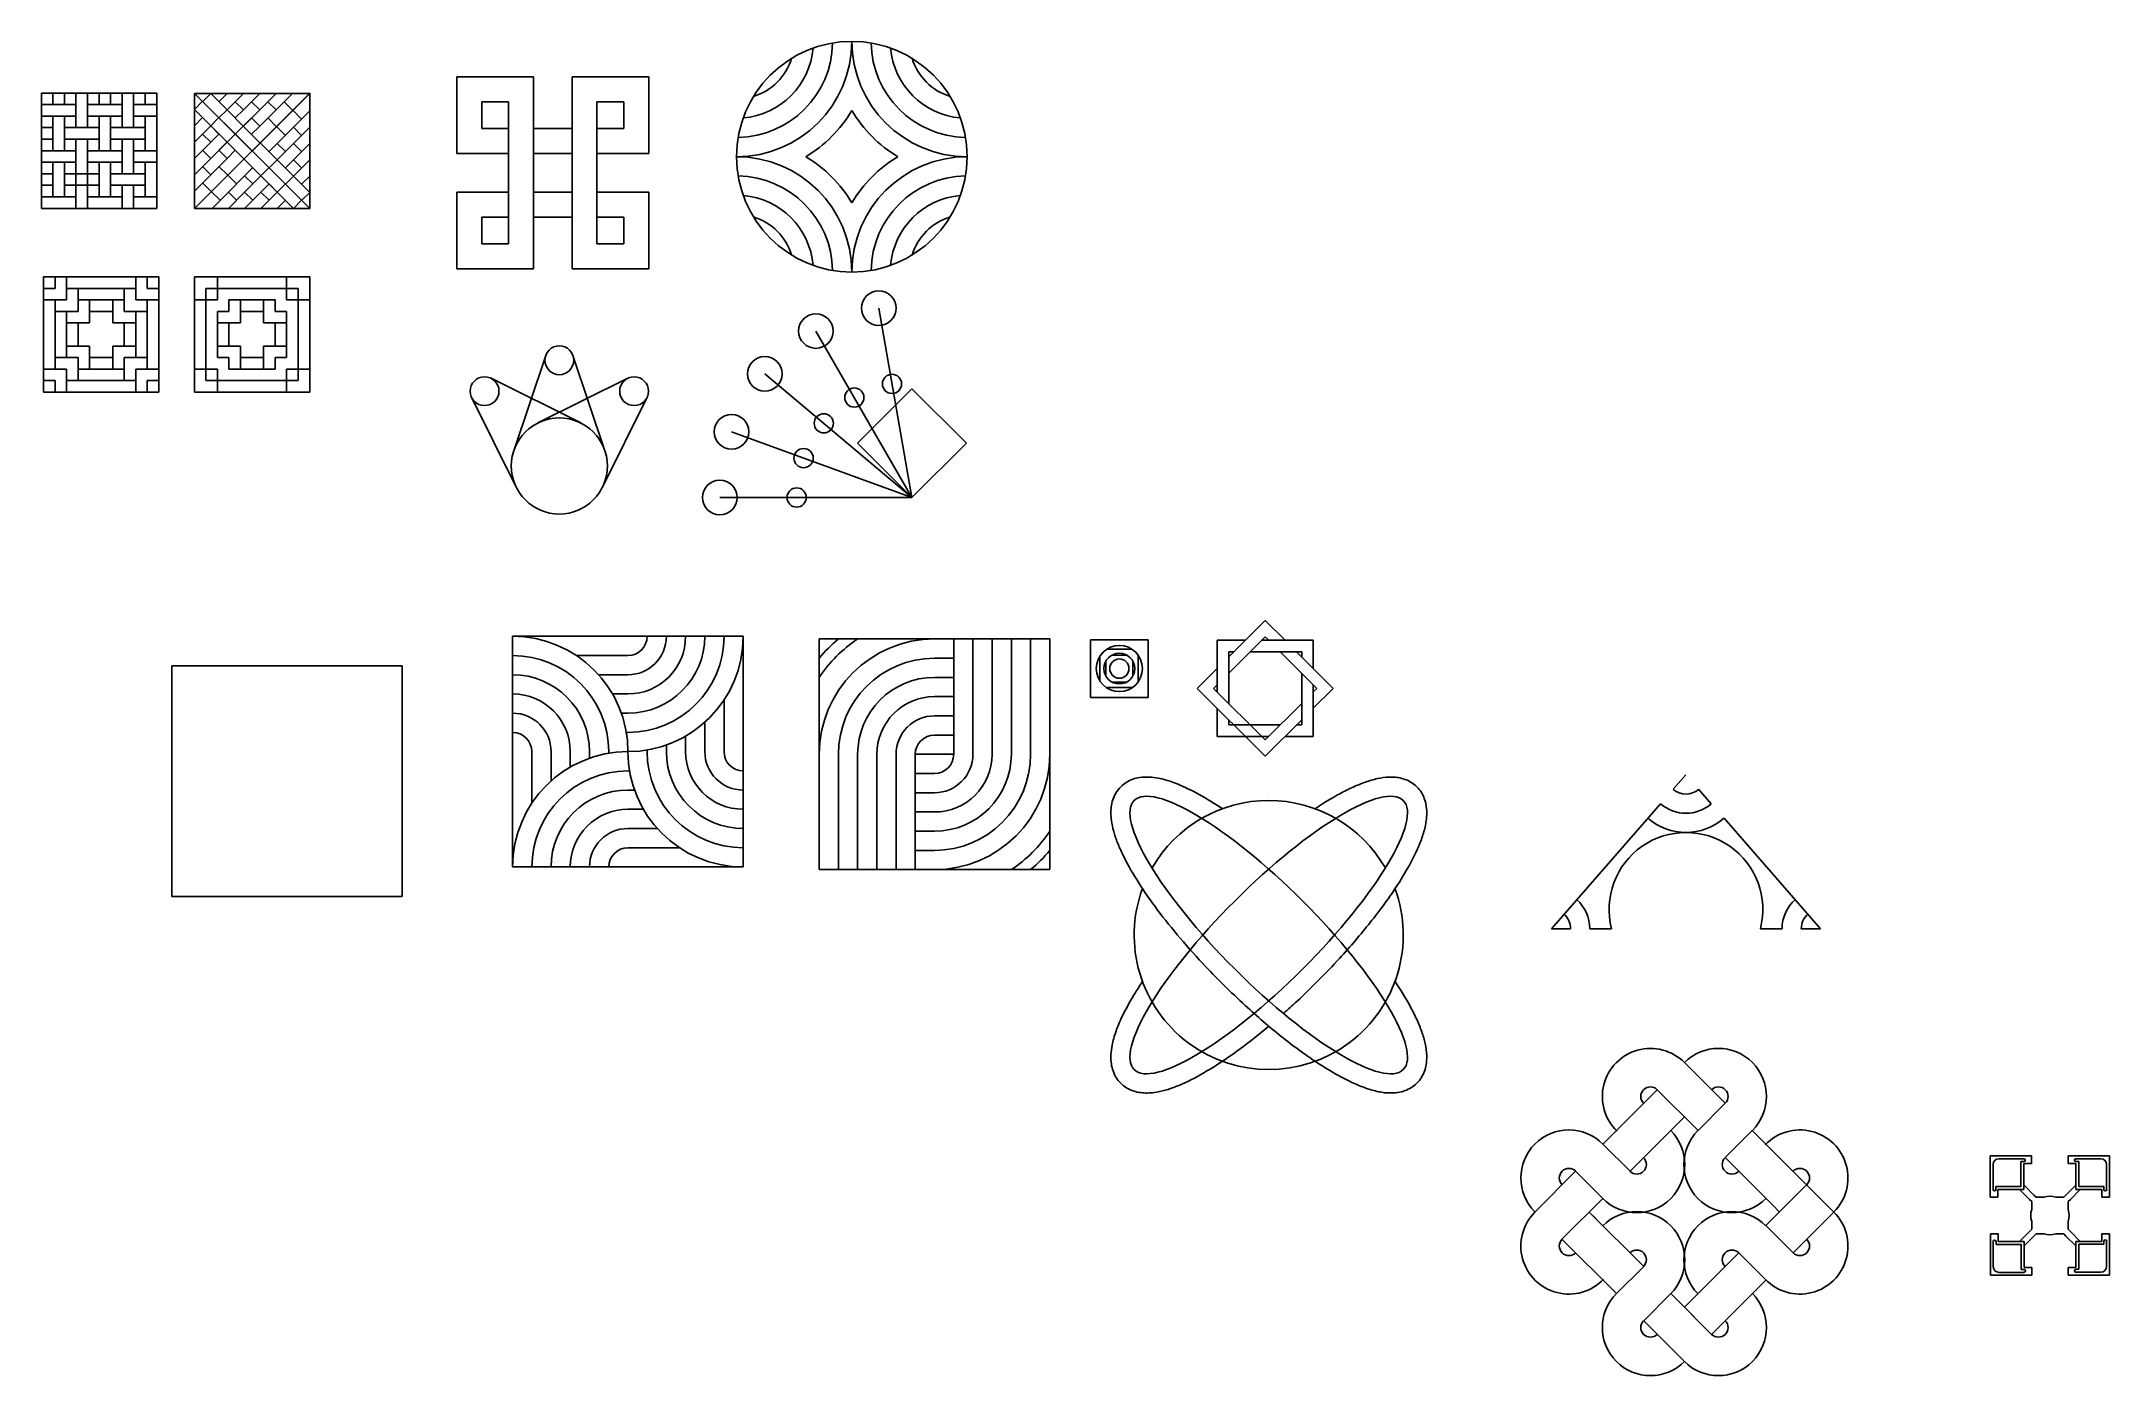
# Model space of a CAD drawing. Header units: millimetres. Extents: x 224 to 1300, y -476 to 218.
import ezdxf

# ---------------------------------------------------------------- set-up
doc = ezdxf.new("R2010")
doc.units = ezdxf.units.MM

msp = doc.modelspace()

# ---------------------------------------------------------------- linework, layer by layer
for p, q in [((440.2, 200), (480.2, 200)), ((440.2, 200), (440.2, 160)), ((480.2, 200), (480.2, 160)), ((540.2, 200), (500.2, 200)), ((500.2, 200), (500.2, 160)), ((540.2, 200), (540.2, 160)), ((224.1, 191.5), (284.1, 191.5)), ((224.1, 131.5), (224.1, 191.5)), ((224.1, 191.5), (230.1, 191.5)), ((224.1, 185.5), (224.1, 191.5)), ((224.1, 191.5), (236.1, 191.5)), ((230.1, 185.5), (224.1, 185.5)), ((224.1, 179.5), (224.1, 185.5)), ((230.1, 191.5), (230.1, 185.5)), ((236.1, 185.5), (230.1, 185.5)), ((230.1, 185.5), (242.1, 185.5)), ((236.1, 191.5), (236.1, 185.5)), ((242.1, 191.5), (236.1, 191.5)), ((242.1, 185.5), (242.1, 191.5)), ((242.1, 191.5), (248.1, 191.5)), ((242.1, 185.5), (242.1, 179.5)), ((248.1, 191.5), (248.1, 173.5)), ((248.1, 185.5), (266.1, 185.5)), ((254.1, 185.5), (254.1, 191.5)), ((260.1, 185.5), (254.1, 185.5)), ((266.1, 191.5), (260.1, 191.5)), ((260.1, 191.5), (260.1, 185.5)), ((266.1, 191.5), (266.1, 173.5)), ((266.1, 185.5), (266.1, 191.5)), ((272.1, 191.5), (272.1, 185.5)), ((272.1, 179.5), (272.1, 185.5)), ((272.1, 185.5), (284.1, 185.5)), ((278.1, 191.5), (278.1, 185.5)), ((284.1, 191.5), (284.1, 131.5)), ((284.1, 185.5), (284.1, 179.5)), ((303.8, 191.2), (363.8, 191.4)), ((303.8, 191.3), (363.8, 191.3)), ((303.8, 191.3), (333.8, 161.3)), ((303.8, 191.2), (303.8, 131.4)), ((303.8, 191.2), (333.8, 161.4)), ((303.8, 183), (308, 187.2)), ((303.8, 183), (329.5, 157.2)), ((312.3, 191.3), (308, 187)), ((312.3, 191.3), (338, 165.5)), ((320.8, 191.3), (316.5, 187)), ((329.3, 191.3), (320.8, 182.8)), ((325, 187), (329.3, 182.8)), ((337.7, 191.3), (329.3, 182.8)), ((337.7, 182.8), (333.5, 187)), ((363.8, 191.4), (333.8, 161.4)), ((363.8, 191.3), (333.8, 161.3)), ((346.2, 191.3), (337.7, 182.8)), ((342, 187), (346.2, 182.8)), ((354.7, 191.3), (346.2, 182.8)), ((350.5, 187), (355, 182.5)), ((363.8, 131.4), (363.8, 191.4)), ((363.8, 131.4), (363.8, 191.4)), ((467.2, 187), (453.2, 187)), ((453.2, 187), (453.2, 173)), ((467.2, 160), (467.2, 187)), ((513.2, 160), (513.2, 187)), ((513.2, 187), (527.2, 187)), ((527.2, 187), (527.2, 173)), ((242.1, 179.5), (224.1, 179.5)), ((224.1, 179.5), (224.1, 173.5)), ((224.1, 173.5), (230.1, 173.5)), ((224.1, 167.5), (224.1, 173.5)), ((224.1, 173.5), (224.1, 161.5)), ((230.1, 173.5), (230.1, 179.5)), ((230.1, 179.5), (230.1, 167.5)), ((236.1, 179.5), (236.1, 161.5)), ((242.1, 173.5), (236.1, 173.5)), ((236.1, 173.5), (254.1, 173.5)), ((242.1, 179.5), (242.1, 173.5)), ((248.1, 173.5), (242.1, 173.5)), ((248.1, 179.5), (266.1, 179.5)), ((254.1, 179.5), (254.1, 173.5)), ((254.1, 173.5), (254.1, 167.5)), ((260.1, 179.5), (260.1, 173.5)), ((260.1, 173.5), (266.1, 173.5)), ((260.1, 173.5), (260.1, 167.5)), ((278.1, 173.5), (260.1, 173.5)), ((266.1, 173.5), (272.1, 173.5)), ((284.1, 179.5), (272.1, 179.5)), ((272.1, 173.5), (272.1, 179.5)), ((278.1, 161.5), (278.1, 179.5)), ((278.1, 179.5), (284.1, 179.5)), ((278.1, 167.5), (278.1, 173.5)), ((303.8, 174.5), (308, 178.7)), ((303.8, 166), (312.3, 174.5)), ((312.3, 174.5), (316.5, 178.7)), ((316.5, 170.2), (312.3, 174.5)), ((320.8, 182.8), (316.5, 178.6)), ((329.3, 182.8), (325, 178.6)), ((333.5, 178.6), (325, 170.1)), ((337.7, 182.8), (329.3, 174.3)), ((337.7, 174.3), (333.5, 178.6)), ((337.7, 174.3), (333.5, 170.1)), ((346.2, 182.8), (337.7, 174.3)), ((342, 178.6), (346.5, 174)), ((351.1, 169.5), (346.5, 174.1)), ((355.3, 173.8), (346.8, 165.3)), ((359.5, 178), (355, 182.6)), ((363.8, 182.3), (355.3, 173.8)), ((363.8, 173.8), (355.3, 165.3)), ((359.5, 169.5), (355.3, 173.8)), ((453.2, 173), (467.2, 173)), ((480.2, 173), (490.2, 173)), ((500.2, 173), (490.2, 173)), ((527.2, 173), (513.2, 173)), ((230.1, 167.5), (224.1, 167.5)), ((224.1, 161.5), (230.1, 161.5)), ((224.1, 161.5), (224.1, 155.5)), ((242.1, 161.5), (224.1, 161.5)), ((230.1, 161.5), (230.1, 167.5)), ((236.1, 161.5), (230.1, 161.5)), ((254.1, 167.5), (236.1, 167.5)), ((236.1, 167.5), (242.1, 167.5)), ((242.1, 161.5), (236.1, 161.5)), ((242.1, 167.5), (242.1, 161.5)), ((242.1, 155.5), (242.1, 161.5)), ((248.1, 167.5), (248.1, 161.5)), ((248.1, 161.5), (254.1, 161.5)), ((248.1, 161.5), (248.1, 155.5)), ((266.1, 161.5), (248.1, 161.5)), ((254.1, 161.5), (254.1, 167.5)), ((260.1, 161.5), (254.1, 161.5)), ((260.1, 167.5), (278.1, 167.5)), ((260.1, 167.5), (260.1, 161.5)), ((266.1, 149.5), (266.1, 167.5)), ((266.1, 167.5), (272.1, 167.5)), ((266.1, 155.5), (266.1, 161.5)), ((272.1, 167.5), (272.1, 149.5)), ((272.1, 167.5), (278.1, 167.5)), ((272.1, 161.5), (284.1, 161.5)), ((278.1, 167.5), (278.1, 161.5)), ((284.1, 161.5), (284.1, 155.5)), ((303.8, 157.5), (312.3, 166)), ((303.8, 131.4), (333.8, 161.4)), ((303.8, 131.4), (333.8, 161.4)), ((308, 170.2), (312.3, 166)), ((312.3, 157.5), (308, 161.8)), ((312.3, 166), (316.5, 170.2)), ((312.3, 157.5), (320.8, 166)), ((316.5, 161.8), (325, 170.2)), ((320.8, 157.5), (316.5, 161.8)), ((320.8, 166), (325, 170.2)), ((320.8, 157.5), (325, 161.8)), ((363.8, 131.4), (333.8, 161.4)), ((363.8, 139.8), (338, 165.6)), ((346.8, 165.3), (342.6, 161.1)), ((355.3, 165.3), (346.8, 156.8)), ((346.8, 165.3), (351.1, 161.1)), ((363.8, 165.3), (355.3, 156.8)), ((355.3, 165.3), (359.5, 161.1)), ((224.1, 155.5), (242.1, 155.5)), ((224.1, 155.5), (224.1, 137.5)), ((230.1, 137.5), (230.1, 155.5)), ((230.1, 155.5), (230.1, 149.5)), ((236.1, 155.5), (236.1, 137.5)), ((242.1, 155.5), (242.1, 149.5)), ((248.1, 137.5), (248.1, 155.5)), ((248.1, 155.5), (254.1, 155.5)), ((248.1, 155.5), (266.1, 155.5)), ((254.1, 155.5), (254.1, 149.5)), ((254.1, 155.5), (260.1, 155.5)), ((260.1, 155.5), (260.1, 137.5)), ((260.1, 155.5), (266.1, 155.5)), ((266.1, 155.5), (266.1, 149.5)), ((272.1, 155.5), (272.1, 149.5)), ((278.1, 155.5), (272.1, 155.5)), ((278.1, 137.5), (278.1, 155.5)), ((278.1, 155.5), (284.1, 155.5)), ((278.1, 149.5), (278.1, 155.5)), ((284.1, 155.5), (284.1, 137.5)), ((303.8, 149), (312.3, 157.5)), ((312.3, 149), (308, 153.3)), ((308, 153.3), (312.3, 149)), ((312.3, 149), (320.8, 157.5)), ((316.5, 153.3), (321.1, 148.7)), ((355.3, 131.4), (329.5, 157.2)), ((329.8, 148.4), (334.1, 152.7)), ((363.8, 131.4), (333.8, 161.4)), ((334.1, 144.2), (342.6, 152.7)), ((351.1, 161.1), (342.6, 152.6)), ((355.3, 156.8), (351.1, 152.6)), ((363.8, 156.8), (355.3, 148.3)), ((359.5, 152.6), (355.3, 156.8)), ((440.2, 160), (467.2, 160)), ((467.2, 160), (467.2, 113)), ((480.2, 160), (480.2, 100)), ((480.2, 160), (490.2, 160)), ((500.2, 160), (490.2, 160)), ((500.2, 160), (500.2, 100)), ((540.2, 160), (513.2, 160)), ((513.2, 160), (513.2, 113)), ((230.1, 149.5), (224.1, 149.5)), ((224.1, 149.5), (224.1, 143.5)), ((224.1, 143.5), (230.1, 143.5)), ((242.1, 149.5), (236.1, 149.5)), ((236.1, 149.5), (236.1, 143.5)), ((236.1, 143.5), (242.1, 143.5)), ((242.1, 143.5), (242.1, 149.5)), ((242.1, 149.5), (242.1, 137.5)), ((242.1, 149.5), (254.1, 149.5)), ((254.1, 143.5), (242.1, 143.5)), ((242.1, 143.5), (248.1, 143.5)), ((248.1, 143.5), (248.1, 149.5)), ((248.1, 143.5), (248.1, 131.5)), ((254.1, 149.5), (254.1, 143.5)), ((254.1, 143.5), (254.1, 137.5)), ((278.1, 149.5), (260.1, 149.5)), ((260.1, 149.5), (260.1, 143.5)), ((260.1, 143.5), (278.1, 143.5)), ((272.1, 149.5), (266.1, 149.5)), ((266.1, 131.5), (266.1, 143.5)), ((266.1, 143.5), (272.1, 143.5)), ((272.1, 149.5), (278.1, 149.5)), ((272.1, 143.5), (272.1, 131.5)), ((272.1, 143.5), (278.1, 143.5)), ((278.1, 143.5), (278.1, 149.5)), ((278.1, 143.5), (278.1, 137.5)), ((303.8, 140.5), (312.3, 149)), ((308, 144.8), (312.6, 140.2)), ((317.1, 135.7), (312.6, 140.2)), ((312.9, 131.4), (321.4, 139.9)), ((325.6, 144.2), (321.1, 148.7)), ((321.4, 139.9), (329.8, 148.4)), ((321.4, 131.4), (329.8, 139.9)), ((321.4, 139.9), (325.6, 135.7)), ((325.6, 135.7), (321.4, 139.9)), ((329.8, 139.9), (338.3, 148.4)), ((329.8, 148.4), (334.1, 144.2)), ((329.8, 131.4), (338.3, 139.9)), ((329.8, 139.9), (334.1, 135.7)), ((338.3, 139.9), (342.6, 144.2)), ((338.3, 131.4), (346.8, 139.9)), ((342.6, 135.7), (338.3, 139.9)), ((342.6, 144.2), (346.8, 139.9)), ((346.8, 139.9), (351.1, 144.2)), ((355.3, 148.3), (351.1, 144.1)), ((363.8, 148.3), (359.5, 144.1)), ((440.2, 100), (440.2, 140)), ((440.2, 140), (467.2, 140)), ((480.2, 140), (490.2, 140)), ((500.2, 140), (490.2, 140)), ((540.2, 140), (513.2, 140)), ((540.2, 100), (540.2, 140)), ((224.1, 137.5), (230.1, 137.5)), ((224.1, 137.5), (242.1, 137.5)), ((224.1, 131.5), (224.1, 137.5)), ((284.1, 131.5), (224.1, 131.5)), ((242.1, 131.5), (224.1, 131.5)), ((242.1, 137.5), (236.1, 137.5)), ((242.1, 137.5), (242.1, 131.5)), ((254.1, 137.5), (248.1, 137.5)), ((248.1, 137.5), (266.1, 137.5)), ((266.1, 131.5), (248.1, 131.5)), ((266.1, 137.5), (266.1, 131.5)), ((272.1, 131.5), (266.1, 131.5)), ((266.1, 131.5), (284.1, 131.5)), ((284.1, 137.5), (272.1, 137.5)), ((284.1, 137.5), (278.1, 137.5)), ((284.1, 131.5), (284.1, 137.5)), ((363.8, 131.4), (303.8, 131.4)), ((363.8, 131.4), (303.8, 131.4)), ((346.8, 131.4), (351.1, 135.7)), ((355.3, 131.4), (359.5, 135.7)), ((363.8, 139.8), (359.5, 135.6)), ((453.2, 113), (453.2, 127)), ((453.2, 127), (467.2, 127)), ((480.2, 127), (490.2, 127)), ((500.2, 127), (490.2, 127)), ((527.2, 127), (513.2, 127)), ((527.2, 113), (527.2, 127)), ((467.2, 113), (453.2, 113)), ((513.2, 113), (527.2, 113)), ((480.2, 100), (440.2, 100)), ((500.2, 100), (540.2, 100)), ((225.2, 95.9), (225.2, 35.9)), ((285.2, 95.9), (225.2, 95.9)), ((231.2, 89.9), (225.2, 89.9)), ((231.2, 95.9), (231.2, 89.9)), ((237.2, 95.9), (237.2, 83.9)), ((243.2, 89.9), (237.2, 89.9)), ((243.2, 77.9), (243.2, 89.9)), ((243.2, 89.9), (255.2, 89.9)), ((267.2, 89.9), (255.2, 89.9)), ((267.2, 77.9), (267.2, 89.9)), ((267.2, 89.9), (273.2, 89.9)), ((273.2, 95.9), (273.2, 83.9)), ((279.2, 95.9), (279.2, 89.9)), ((279.2, 89.9), (285.2, 89.9)), ((285.2, 35.9), (285.2, 95.9)), ((303.7, 95.9), (303.7, 35.9)), ((363.7, 95.9), (303.7, 95.9)), ((309.7, 89.9), (333.7, 89.9)), ((309.7, 89.9), (309.7, 65.9)), ((315.7, 95.9), (315.7, 83.9)), ((357.7, 89.9), (333.7, 89.9)), ((351.7, 95.9), (351.7, 83.9)), ((357.7, 89.9), (357.7, 65.9)), ((363.7, 35.9), (363.7, 95.9)), ((237.2, 83.9), (225.2, 83.9)), ((231.2, 83.9), (231.2, 65.9)), ((231.2, 77.9), (243.2, 77.9)), ((237.2, 77.9), (237.2, 65.9)), ((249.2, 83.9), (243.2, 83.9)), ((243.2, 83.9), (255.2, 83.9)), ((249.2, 71.9), (249.2, 83.9)), ((249.2, 77.9), (255.2, 77.9)), ((267.2, 83.9), (255.2, 83.9)), ((261.2, 77.9), (255.2, 77.9)), ((261.2, 71.9), (261.2, 83.9)), ((261.2, 83.9), (267.2, 83.9)), ((279.2, 77.9), (267.2, 77.9)), ((273.2, 83.9), (285.2, 83.9)), ((273.2, 77.9), (273.2, 65.9)), ((279.2, 83.9), (279.2, 65.9)), ((315.7, 83.9), (303.7, 83.9)), ((315.7, 77.9), (321.7, 77.9)), ((315.7, 71.9), (315.7, 77.9)), ((315.7, 77.9), (315.7, 65.9)), ((321.7, 77.9), (321.7, 83.9)), ((321.7, 83.9), (327.7, 83.9)), ((327.7, 83.9), (327.7, 71.9)), ((327.7, 83.9), (333.7, 83.9)), ((327.7, 77.9), (333.7, 77.9)), ((339.7, 83.9), (333.7, 83.9)), ((339.7, 77.9), (333.7, 77.9)), ((345.7, 83.9), (339.7, 83.9)), ((339.7, 83.9), (339.7, 71.9)), ((345.7, 77.9), (345.7, 83.9)), ((351.7, 77.9), (345.7, 77.9)), ((351.7, 83.9), (363.7, 83.9)), ((351.7, 71.9), (351.7, 77.9)), ((351.7, 77.9), (351.7, 65.9)), ((659.8, 79.6), (677.1, -18.9)), ((231.2, 47.9), (231.2, 65.9)), ((237.2, 71.9), (249.2, 71.9)), ((237.2, 53.9), (237.2, 65.9)), ((243.2, 71.9), (243.2, 65.9)), ((243.2, 59.9), (243.2, 65.9)), ((273.2, 71.9), (261.2, 71.9)), ((267.2, 71.9), (267.2, 65.9)), ((267.2, 59.9), (267.2, 65.9)), ((273.2, 53.9), (273.2, 65.9)), ((279.2, 47.9), (279.2, 65.9)), ((309.7, 41.9), (309.7, 65.9)), ((327.7, 71.9), (315.7, 71.9)), ((315.7, 53.9), (315.7, 65.9)), ((321.7, 71.9), (321.7, 65.9)), ((321.7, 59.9), (321.7, 65.9)), ((339.7, 71.9), (351.7, 71.9)), ((345.7, 71.9), (345.7, 65.9)), ((345.7, 59.9), (345.7, 65.9)), ((351.7, 53.9), (351.7, 65.9)), ((357.7, 41.9), (357.7, 65.9)), ((627.1, 67.7), (677.1, -18.9)), ((231.2, 53.9), (243.2, 53.9)), ((237.2, 59.9), (249.2, 59.9)), ((243.2, 53.9), (243.2, 41.9)), ((249.2, 59.9), (249.2, 47.9)), ((249.2, 53.9), (255.2, 53.9)), ((261.2, 53.9), (255.2, 53.9)), ((273.2, 59.9), (261.2, 59.9)), ((261.2, 59.9), (261.2, 47.9)), ((279.2, 53.9), (267.2, 53.9)), ((267.2, 53.9), (267.2, 41.9)), ((327.7, 59.9), (315.7, 59.9)), ((315.7, 59.9), (315.7, 53.9)), ((315.7, 53.9), (321.7, 53.9)), ((321.7, 53.9), (321.7, 47.9)), ((327.7, 47.9), (327.7, 59.9)), ((327.7, 53.9), (333.7, 53.9)), ((339.7, 53.9), (333.7, 53.9)), ((339.7, 47.9), (339.7, 59.9)), ((339.7, 59.9), (351.7, 59.9)), ((351.7, 53.9), (345.7, 53.9)), ((345.7, 53.9), (345.7, 47.9)), ((351.7, 59.9), (351.7, 53.9)), ((486.5, 54.9), (469.9, 5.4)), ((500.7, 54.9), (517.3, 5.4)), ((237.2, 47.9), (225.2, 47.9)), ((237.2, 35.9), (237.2, 47.9)), ((249.2, 47.9), (243.2, 47.9)), ((243.2, 47.9), (255.2, 47.9)), ((267.2, 47.9), (255.2, 47.9)), ((261.2, 47.9), (267.2, 47.9)), ((273.2, 35.9), (273.2, 47.9)), ((273.2, 47.9), (285.2, 47.9)), ((315.7, 47.9), (303.7, 47.9)), ((315.7, 35.9), (315.7, 47.9)), ((321.7, 47.9), (327.7, 47.9)), ((327.7, 47.9), (333.7, 47.9)), ((339.7, 47.9), (333.7, 47.9)), ((345.7, 47.9), (339.7, 47.9)), ((351.7, 35.9), (351.7, 47.9)), ((351.7, 47.9), (363.7, 47.9)), ((458.1, 43.1), (504.8, 19.9)), ((529.2, 43.1), (482.5, 19.9)), ((600.5, 45.4), (677.1, -18.9)), ((231.2, 41.9), (225.2, 41.9)), ((225.2, 35.9), (285.2, 35.9)), ((231.2, 35.9), (231.2, 41.9)), ((243.2, 41.9), (237.2, 41.9)), ((243.2, 41.9), (255.2, 41.9)), ((267.2, 41.9), (255.2, 41.9)), ((267.2, 41.9), (273.2, 41.9)), ((279.2, 35.9), (279.2, 41.9)), ((279.2, 41.9), (285.2, 41.9)), ((303.7, 35.9), (363.7, 35.9)), ((309.7, 41.9), (333.7, 41.9)), ((357.7, 41.9), (333.7, 41.9)), ((448, 33), (471.2, -13.6)), ((539.2, 33), (516, -13.6)), ((648.8, 9.4), (677.1, 37.7)), ((677.1, 37.7), (705.4, 9.4)), ((583.2, 15.3), (677.1, -18.9)), ((677.1, -18.9), (648.8, 9.4)), ((705.4, 9.4), (677.1, -18.9)), ((577.1, -18.9), (677.1, -18.9)), ((860.9, -82.8), (841.9, -101.8)), ((871.2, -93.2), (860.9, -82.8)), ((469.3, -91.1), (469.3, -211.1)), ((589.3, -91.1), (469.3, -91.1)), ((589.3, -211.1), (589.3, -91.1)), ((628.8, -92.5), (628.8, -212.5)), ((748.8, -92.5), (628.8, -92.5)), ((688.8, -92.5), (698.8, -92.5)), ((698.8, -152.5), (698.8, -92.5)), ((708.8, -152.5), (708.8, -92.5)), ((718.8, -152.5), (718.8, -92.5)), ((728.8, -152.5), (728.8, -92.5)), ((738.8, -152.5), (738.8, -92.5)), ((748.8, -212.5), (748.8, -92.5)), ((748.8, -152.5), (748.8, -92.5)), ((770, -92.9), (770, -122.9)), ((800, -92.9), (770, -92.9)), ((800, -122.9), (800, -92.9)), ((835.9, -93.2), (835.9, -120)), ((850.5, -93.2), (835.9, -93.2)), ((860.9, -91.3), (841.9, -110.3)), ((885.9, -93.2), (859, -93.2)), ((862.7, -93.2), (860.9, -91.3)), ((885.9, -107.8), (885.9, -93.2)), ((291.9, -106.4), (291.9, -226.4)), ((411.9, -106.4), (291.9, -106.4)), ((411.9, -226.4), (411.9, -106.4)), ((502.5, -101.1), (529.3, -101.1)), ((688.8, -102.5), (698.8, -102.5)), ((774.8, -97.8), (774.8, -97.8)), ((774.8, -101.6), (774.8, -114.3)), ((778, -101), (778, -101)), ((778, -104.1), (778, -111.8)), ((791.4, -97.8), (778.6, -97.8)), ((789, -101), (781, -101)), ((792, -101), (792, -101)), ((792, -104), (792, -111.8)), ((794.8, -114.8), (794.8, -101)), ((841.9, -99.2), (841.9, -126)), ((844.5, -99.2), (841.9, -99.2)), ((879.9, -99.2), (853, -99.2)), ((887.7, -118.2), (868.7, -99.2)), ((896.2, -118.2), (877.2, -99.2)), ((879.9, -101.8), (879.9, -99.2)), ((514, -111.1), (529.3, -111.1)), ((688.8, -112.5), (698.8, -112.5)), ((778, -114.9), (778, -115)), ((778.1, -117.8), (791.9, -117.8)), ((788.8, -115), (781.2, -115)), ((792, -114.9), (792, -115)), ((794.8, -117.8), (794.8, -117.7)), ((835.9, -107.8), (825.5, -118.2)), ((825.5, -118.2), (860.9, -153.5)), ((835.9, -116.3), (834, -118.2)), ((834, -118.2), (860.9, -145)), ((879.9, -137.2), (879.9, -110.3)), ((885.9, -143.2), (885.9, -116.3)), ((885.9, -120), (887.7, -118.2)), ((885.9, -128.5), (896.2, -118.2)), ((521.2, -121.1), (529.3, -121.1)), ((579.3, -124.3), (579.3, -151.1)), ((688.8, -122.5), (698.8, -122.5)), ((770, -122.9), (800, -122.9)), ((835.9, -128.5), (835.9, -143.2)), ((860.9, -145), (879.9, -126)), ((525.9, -131.1), (529.3, -131.1)), ((569.3, -135.8), (569.3, -151.1)), ((688.8, -132.5), (698.8, -132.5)), ((841.9, -134.5), (841.9, -137.2)), ((841.9, -137.2), (868.7, -137.2)), ((860.9, -153.5), (879.9, -134.5)), ((877.2, -137.2), (879.9, -137.2)), ((528.4, -141.1), (529.3, -141.1)), ((539.3, -150.3), (539.3, -151.1)), ((549.3, -147.7), (549.3, -151.1)), ((559.3, -143.1), (559.3, -151.1)), ((688.8, -142.5), (698.8, -142.5)), ((835.9, -143.2), (862.7, -143.2)), ((871.2, -143.2), (885.9, -143.2)), ((479.3, -177.9), (479.3, -151.1)), ((489.3, -166.4), (489.3, -151.1)), ((499.3, -159.1), (499.3, -151.1)), ((509.3, -154.5), (509.3, -151.1)), ((519.3, -151.9), (519.3, -151.1)), ((530.1, -161.1), (529.3, -161.1)), ((628.8, -152.5), (628.8, -212.5)), ((638.8, -152.5), (638.8, -212.5)), ((648.8, -152.5), (648.8, -212.5)), ((658.8, -152.5), (658.8, -212.5)), ((668.8, -152.5), (668.8, -212.5)), ((678.8, -152.5), (678.8, -212.5)), ((678.8, -152.5), (698.8, -152.5)), ((698.8, -152.5), (678.8, -152.5)), ((532.7, -171.1), (529.3, -171.1)), ((688.8, -162.5), (678.8, -162.5)), ((1079.8, -163.2), (1073.2, -170.7)), ((1086.4, -170.7), (1093, -178.2)), ((537.3, -181.1), (529.3, -181.1)), ((688.8, -172.5), (678.8, -172.5)), ((688.8, -182.5), (678.8, -182.5)), ((1066.6, -178.2), (1009.8, -243.2)), ((544.6, -191.1), (529.3, -191.1)), ((688.8, -192.5), (678.8, -192.5)), ((1149.8, -243.2), (1099.6, -185.7)), ((556.1, -201.1), (529.3, -201.1)), ((688.8, -202.5), (678.8, -202.5)), ((469.3, -211.1), (589.3, -211.1)), ((628.8, -212.5), (748.8, -212.5)), ((291.9, -226.4), (411.9, -226.4)), ((1009.8, -243.2), (1019.8, -243.2)), ((1029.8, -243.2), (1041.1, -243.2)), ((1118.5, -243.2), (1129.8, -243.2)), ((1139.8, -243.2), (1149.8, -243.2)), ((1100.2, -334), (1079, -312.8)), ((1064.8, -327), (1036.6, -355.3)), ((1086.1, -348.2), (1064.8, -327)), ((1079, -341.1), (1050.7, -369.4)), ((1086.1, -348.2), (1100.2, -334)), ((1100.2, -362.3), (1114.3, -348.2)), ((1156.8, -390.6), (1114.3, -348.2)), ((1036.6, -355.3), (1050.7, -369.4)), ((1125, -387.1), (1100.2, -362.3)), ((1255.6, -361.4), (1238.1, -361.4)), ((1238.1, -361.4), (1238.1, -378.9)), ((1239.6, -365.9), (1239.6, -378.9)), ((1255.6, -362.9), (1242.6, -362.9)), ((1255.6, -364.4), (1254.1, -364.4)), ((1254.1, -365.4), (1254.1, -364.4)), ((1254.1, -377.4), (1254.1, -365.4)), ((1255.6, -361.4), (1259.6, -361.4)), ((1255.6, -378.9), (1255.6, -365.4)), ((1259.6, -365.4), (1255.6, -365.4)), ((1259.6, -361.4), (1259.6, -365.4)), ((1282.7, -361.4), (1278.7, -361.4)), ((1278.7, -361.4), (1278.7, -365.4)), ((1278.7, -365.4), (1282.7, -365.4)), ((1282.7, -361.4), (1300.2, -361.4)), ((1282.7, -362.9), (1295.7, -362.9)), ((1282.7, -364.4), (1284.2, -364.4)), ((1282.7, -378.9), (1282.7, -365.4)), ((1284.2, -365.4), (1284.2, -364.4)), ((1284.2, -377.4), (1284.2, -365.4)), ((1298.7, -365.9), (1298.7, -378.9)), ((1300.2, -361.4), (1300.2, -378.9)), ((1022.4, -369.4), (1001.2, -390.6)), ((1022.4, -369.4), (1036.6, -383.5)), ((1121.4, -397.7), (1142.6, -376.5)), ((1121.4, -397.7), (1142.6, -376.5)), ((1260.8, -381.8), (1255.7, -376.6)), ((1277.5, -381.8), (1282.7, -376.6)), ((1036.6, -383.5), (1015.3, -404.8)), ((1125, -387.1), (1128.5, -390.6)), ((1238.1, -378.9), (1238.1, -382.9)), ((1238.1, -382.9), (1242.1, -382.9)), ((1241.1, -377.4), (1241.1, -378.9)), ((1242.1, -377.4), (1241.1, -377.4)), ((1242.1, -377.4), (1254.2, -377.4)), ((1242.1, -378.9), (1255.6, -378.9)), ((1242.1, -382.9), (1242.1, -378.9)), ((1258.5, -384.1), (1253.4, -378.9)), ((1258.5, -384.1), (1259.7, -385.2)), ((1259.7, -385.2), (1259.7, -389.3)), ((1260.8, -381.8), (1262, -382.9)), ((1266.1, -382.9), (1262, -382.9)), ((1276.4, -382.9), (1272.3, -382.9)), ((1277.5, -381.8), (1276.4, -382.9)), ((1279.8, -384.1), (1278.7, -385.2)), ((1278.7, -389.3), (1278.7, -385.2)), ((1279.8, -384.1), (1285, -378.9)), ((1296.2, -378.9), (1282.7, -378.9)), ((1296.2, -377.4), (1284.2, -377.4)), ((1296.2, -377.4), (1297.2, -377.4)), ((1296.2, -382.9), (1296.2, -378.9)), ((1300.2, -382.9), (1296.2, -382.9)), ((1297.2, -377.4), (1297.2, -378.9)), ((1300.2, -378.9), (1300.2, -382.9)), ((1029.5, -390.6), (1057.8, -418.9)), ((1033, -394.1), (1029.5, -390.6)), ((1121.4, -397.7), (1135.6, -411.8)), ((1135.6, -411.8), (1156.8, -390.6)), ((1259.7, -395.5), (1259.7, -399.6)), ((1278.7, -399.6), (1278.7, -395.5)), ((1015.3, -404.8), (1043.6, -433)), ((1015.3, -404.8), (1018.9, -408.3)), ((1238.2, -406), (1238.2, -402)), ((1238.2, -402), (1242.2, -402)), ((1238.2, -406), (1238.2, -423.5)), ((1239.7, -406), (1239.7, -419)), ((1241.2, -406), (1241.2, -407.5)), ((1242.2, -407.5), (1241.2, -407.5)), ((1242.2, -402), (1242.2, -406)), ((1255.7, -406), (1242.2, -406)), ((1254.2, -407.5), (1242.2, -407.5)), ((1258.5, -400.8), (1253.4, -405.9)), ((1254.2, -419.5), (1254.2, -407.4)), ((1260.8, -403.1), (1255.7, -408.2)), ((1255.7, -419.5), (1255.7, -406)), ((1258.5, -400.8), (1259.7, -399.6)), ((1260.8, -403.1), (1262, -401.9)), ((1262, -401.9), (1266.1, -401.9)), ((1272.3, -401.9), (1276.4, -401.9)), ((1277.5, -403.1), (1276.4, -401.9)), ((1277.5, -403.1), (1282.7, -408.2)), ((1279.8, -400.8), (1278.7, -399.6)), ((1279.8, -400.8), (1285, -405.9)), ((1282.7, -405.9), (1282.7, -419.4)), ((1296.2, -405.9), (1282.7, -405.9)), ((1284.2, -407.4), (1284.2, -419.4)), ((1296.2, -407.4), (1284.2, -407.4)), ((1300.2, -401.9), (1296.2, -401.9)), ((1296.2, -401.9), (1296.2, -405.9)), ((1296.2, -407.4), (1297.2, -407.4)), ((1297.2, -407.4), (1297.2, -405.9)), ((1298.7, -418.9), (1298.7, -405.9)), ((1300.2, -405.9), (1300.2, -401.9)), ((1300.2, -423.4), (1300.2, -405.9)), ((1043.6, -433), (1057.8, -418.9)), ((1079, -440.1), (1107.3, -411.8)), ((1079, -440.1), (1107.3, -411.8)), ((1107.3, -411.8), (1121.1, -425.6)), ((1254.2, -419.5), (1254.2, -420.5)), ((1259.7, -419.5), (1255.7, -419.5)), ((1259.7, -423.5), (1259.7, -419.5)), ((1278.7, -423.4), (1278.7, -419.4)), ((1278.7, -419.4), (1282.7, -419.4)), ((1284.2, -419.4), (1284.2, -420.4)), ((1093.1, -454.3), (1121.4, -426)), ((1238.2, -423.5), (1255.7, -423.5)), ((1242.7, -422), (1255.7, -422)), ((1254.2, -420.5), (1255.7, -420.5)), ((1255.7, -423.5), (1259.7, -423.5)), ((1282.7, -423.4), (1278.7, -423.4)), ((1282.7, -420.4), (1284.2, -420.4)), ((1282.7, -421.9), (1295.7, -421.9)), ((1282.7, -423.4), (1300.2, -423.4)), ((1057.8, -447.2), (1071.9, -433)), ((1071.9, -433), (1093.1, -454.3)), ((1075.5, -436.6), (1093.1, -454.3)), ((1057.8, -447.2), (1079, -468.4)), ((1079, -468.4), (1061.3, -450.7))]:
    msp.add_line(p, q)
for centre, radius in [((645.8, 158.4), 60), ((659.8, 79.6), 9), ((627.1, 67.7), 9), ((493.6, 52.5), 7.5), ((600.5, 45.4), 9), ((454.7, 36.4), 7.5), ((532.5, 36.4), 7.5), ((666.7, 40.2), 5), ((647.1, 33.1), 5), ((493.6, -2.5), 25), ((583.2, 15.3), 9), ((631.2, 19.7), 5), ((620.7, 1.6), 5), ((577.1, -18.9), 9), ((617.1, -18.9), 5), ((785, -107.9), 12), ((785, -107.9), 8), ((785, -107.9), 5)]:
    msp.add_circle(centre, radius)
for centre, radius, start, end in [((585.8, 218.4), 60, 270, 0), ((585.8, 218.4), 50, 270.9631, 359.0369), ((705.8, 218.4), 60, 180, 270), ((705.8, 218.4), 50, 180.9631, 269.0369), ((585.8, 218.4), 40, 274.9989, 355.0011), ((585.8, 218.4), 30, 287.1144, 342.8856), ((705.8, 218.4), 40, 184.9989, 265.0011), ((705.8, 218.4), 30, 197.1144, 252.8856), ((585.8, 218.4), 70, 301.0027, 328.9973), ((705.8, 218.4), 70, 211.0027, 238.9973), ((585.8, 98.4), 60, 0, 90), ((585.8, 98.4), 70, 31.0027, 58.9973), ((705.8, 98.4), 60, 90, 180), ((705.8, 98.4), 70, 121.0027, 148.9973), ((585.8, 98.4), 50, 0.9631, 89.0369), ((705.8, 98.4), 50, 90.9631, 179.0369), ((585.8, 98.4), 40, 4.9989, 85.0011), ((705.8, 98.4), 40, 94.9989, 175.0011), ((585.8, 98.4), 30, 17.1144, 72.8856), ((705.8, 98.4), 30, 107.1144, 162.8856), ((469.3, -151.1), 60, 0, 90), ((529.3, -91.1), 60, 270, 0), ((529.3, -91.1), 50, 270, 0), ((529.3, -91.1), 40, 270, 0), ((529.3, -91.1), 30, 270, 0), ((529.3, -91.1), 20, 270, 0), ((529.3, -91.1), 10, 270, 0), ((688.8, -152.5), 78.1, 129.8056, 140.1944), ((688.8, -152.5), 72.1, 123.6901, 146.3099), ((688.8, -152.5), 60, 90, 180), ((469.3, -151.1), 50, 0, 90), ((688.8, -152.5), 50, 90, 180), ((469.3, -151.1), 40, 0, 90), ((688.8, -152.5), 40, 90, 180), ((469.3, -151.1), 30, 0, 90), ((688.8, -152.5), 30, 90, 180), ((469.3, -151.1), 20, 0, 90), ((688.8, -152.5), 20, 90, 180), ((469.3, -151.1), 10, 0, 90), ((688.8, -152.5), 10, 90, 180), ((529.3, -211.1), 60, 90, 180), ((529.3, -211.1), 50, 90, 180), ((589.3, -151.1), 60, 180, 270), ((589.3, -151.1), 60, 180, 270), ((589.3, -151.1), 50, 180, 270), ((589.3, -151.1), 40, 180, 270), ((589.3, -151.1), 30, 180, 270), ((589.3, -151.1), 20, 180, 270), ((589.3, -151.1), 10, 180, 270), ((688.8, -152.5), 60, 270, 0), ((688.8, -152.5), 50, 270, 0), ((688.8, -152.5), 40, 270, 0), ((688.8, -152.5), 30, 270, 0), ((688.8, -152.5), 20, 270, 0), ((688.8, -152.5), 10, 270, 0), ((529.3, -211.1), 40, 90, 180), ((1079.8, -163.2), 10, 228.8141, 311.1859), ((529.3, -211.1), 30, 90, 180), ((862.7, -246.5), 70, 29.8707, 150.1293), ((1079.8, -163.2), 20, 228.8141, 311.1859), ((529.3, -211.1), 20, 90, 180), ((688.8, -152.5), 72.1, 303.6901, 326.3099), ((1079.8, -233.2), 40, 345.5225, 194.4775), ((1079.8, -163.2), 30, 228.8141, 311.1859), ((529.3, -211.1), 10, 90, 180), ((688.8, -152.5), 78.1, 309.8056, 320.1944), ((862.7, -246.5), 70, 159.8178, 20.1822), ((1009.8, -243.2), 10, 0, 48.8141), ((1009.8, -243.2), 20, 0, 48.8141), ((1149.8, -243.2), 20, 131.1859, 180), ((1149.8, -243.2), 10, 131.1859, 180), ((1061.3, -330.5), 25, 45, 226.1601), ((1096.7, -330.5), 25, 315, 135), ((1061.3, -330.5), 5, 45, 225), ((1096.7, -330.5), 5, 315, 135), ((1018.9, -372.9), 25, 45, 225), ((1054.2, -365.9), 25, 225, 45), ((1103.7, -365.9), 25, 135, 315), ((1139.1, -372.9), 25, 315, 136.1601), ((1054.2, -365.9), 5, 225, 45), ((1103.7, -365.9), 5, 135, 315), ((1242.6, -365.9), 3, 90, 180), ((1255.6, -363.6), 0.75, 270, 90), ((1282.7, -363.6), 0.75, 90, 270), ((1295.7, -365.9), 3, 0, 90), ((1018.9, -372.9), 5, 45, 225), ((1139.1, -372.9), 5, 315, 135), ((1240.4, -378.9), 0.75, 180, 0), ((1269.2, -392.4), 10, 71.8051, 108.1949), ((1298, -378.9), 0.75, 180, 0), ((1018.9, -408.3), 25, 135, 316.1601), ((1054.2, -415.4), 25, 315, 135), ((1103.7, -415.4), 25, 45, 225), ((1139.1, -408.3), 25, 223.8399, 45), ((1269.2, -392.4), 10, 161.8051, 198.1949), ((1269.2, -392.4), 10, 341.8051, 18.1949), ((1018.9, -408.3), 5, 135, 315), ((1139.1, -408.3), 5, 225, 45), ((1240.4, -406), 0.75, 0, 180), ((1269.2, -392.4), 10, 251.8051, 288.1949), ((1298, -405.9), 0.75, 0, 180), ((1054.2, -415.4), 5, 315, 135), ((1103.7, -415.4), 5, 45, 225), ((1242.7, -419), 3, 180, 270), ((1295.7, -418.9), 3, 270, 0), ((1255.7, -421.2), 0.75, 270, 90), ((1282.7, -421.2), 0.75, 90, 270), ((1061.3, -450.7), 25, 135, 315), ((1096.7, -450.7), 25, 225, 45), ((1061.3, -450.7), 5, 135, 315), ((1096.7, -450.7), 5, 225, 45)]:
    msp.add_arc(centre, radius, start, end)
for major_axis in [(-70, 70), (-70, -70)]:
    msp.add_ellipse((862.7, -246.5), major_axis=major_axis, ratio=0.252538)
for points, knots in [([(785.7, -169.4), (784.7, -170.4), (783.9, -171.5), (782.5, -173.8), (782, -175), (781.2, -177.4), (780.9, -178.6), (780.6, -181), (780.5, -182.2), (780.6, -184.6), (780.7, -185.7), (781.1, -188.8), (781.5, -190.7), (782.6, -194.5), (783.2, -196.5), (784.8, -200.6), (785.8, -202.6), (788.8, -208.9), (791.2, -213.2), (796.8, -222.2), (800, -226.9), (807.1, -236.5), (811, -241.4), (819.3, -251.3), (823.7, -256.3), (835.4, -268.8), (842.9, -276.2), (856.7, -288.9), (863, -294.3), (875.4, -304.2), (881.5, -308.6), (891.4, -315.2), (895.3, -317.6), (902.9, -321.7), (906.5, -323.5), (912.2, -325.8), (914.4, -326.6), (918.8, -327.8), (920.9, -328.3), (924.5, -328.7), (926, -328.7), (929, -328.6), (930.5, -328.4), (933.1, -327.7), (934.2, -327.3), (936.4, -326.2), (937.5, -325.6), (939.4, -324), (940.3, -323.1), (941.9, -321.1), (942.5, -320.1), (943.6, -317.9), (944, -316.8), (944.6, -314.5), (944.7, -313.4), (944.9, -311.2), (945, -310.2), (944.9, -307.1), (944.6, -305), (943.7, -301), (943.1, -298.9), (941.6, -294.7), (940.7, -292.6), (938.7, -288.1), (937.5, -285.8), (934, -279.4), (931.4, -275.1), (928.5, -270.7)], [0, 0, 0, 0, 0.063742, 0.063742, 0.127485, 0.127485, 0.191227, 0.191227, 0.25497, 0.25497, 0.318712, 0.318712, 0.422653, 0.422653, 0.526593, 0.526593, 0.630533, 0.630533, 0.83107, 0.83107, 1.031607, 1.031607, 1.232143, 1.232143, 1.43268, 1.43268, 1.741726, 1.741726, 1.994769, 1.994769, 2.247813, 2.247813, 2.424668, 2.424668, 2.601523, 2.601523, 2.718307, 2.718307, 2.835091, 2.835091, 2.91551, 2.91551, 2.99593, 2.99593, 3.054559, 3.054559, 3.113188, 3.113188, 3.171817, 3.171817, 3.230446, 3.230446, 3.289076, 3.289076, 3.347705, 3.347705, 3.406334, 3.406334, 3.516745, 3.516745, 3.627156, 3.627156, 3.737567, 3.737567, 3.847978, 3.847978, 4.041172, 4.041172, 4.041172, 4.041172]), ([(838.6, -180.8), (836.7, -179.5), (834.7, -178.3), (828.5, -174.4), (824.3, -172.1), (817.7, -169), (815.2, -167.9), (810.2, -166.1), (807.8, -165.4), (803.7, -164.6), (802.1, -164.4), (798.9, -164.3), (797.2, -164.3), (794.4, -164.8), (793.2, -165), (790.9, -165.9), (789.7, -166.4), (787.5, -167.8), (786.6, -168.5), (785.7, -169.4)], [5.3836091, 5.3836091, 5.3836091, 5.3836091, 5.468017, 5.468017, 5.6629689, 5.6629689, 5.7932999, 5.7932999, 5.923631, 5.923631, 6.0123828, 6.0123828, 6.1011346, 6.1011346, 6.1632192, 6.1632192, 6.2253038, 6.2253038, 6.2831853, 6.2831853, 6.2831853, 6.2831853]), ([(870.4, -287.3), (872.8, -285.3), (875.1, -283.1), (885, -273.9), (892.5, -266.4), (905.2, -252.5), (910.6, -246.2), (920.4, -233.8), (924.9, -227.8), (931.4, -217.9), (933.8, -213.9), (938, -206.4), (939.7, -202.8), (942.1, -197), (942.8, -194.8), (944.1, -190.5), (944.5, -188.3), (944.9, -184.7), (945, -183.3), (944.8, -180.3), (944.6, -178.8), (943.9, -176.1), (943.5, -175), (942.5, -172.8), (941.8, -171.8), (940.3, -169.8), (939.4, -168.9), (937.4, -167.4), (936.3, -166.7), (934.1, -165.7), (933, -165.3), (930.8, -164.7), (929.7, -164.5), (927.5, -164.3), (926.4, -164.3), (923.3, -164.4), (921.3, -164.7), (917.2, -165.6), (915.2, -166.2), (911, -167.7), (908.8, -168.5), (904.4, -170.6), (902.1, -171.7), (895.6, -175.2), (891.3, -177.8), (886.9, -180.8)], [1.337847, 1.337847, 1.337847, 1.337847, 1.43268, 1.43268, 1.741726, 1.741726, 1.994769, 1.994769, 2.247813, 2.247813, 2.424668, 2.424668, 2.601523, 2.601523, 2.718307, 2.718307, 2.835091, 2.835091, 2.91551, 2.91551, 2.99593, 2.99593, 3.054559, 3.054559, 3.113188, 3.113188, 3.171817, 3.171817, 3.230446, 3.230446, 3.289076, 3.289076, 3.347705, 3.347705, 3.406334, 3.406334, 3.516745, 3.516745, 3.627156, 3.627156, 3.737567, 3.737567, 3.847978, 3.847978, 4.041172, 4.041172, 4.041172, 4.041172]), ([(797, -270.7), (795.8, -272.6), (794.5, -274.5), (790.7, -280.7), (788.4, -284.9), (785.2, -291.5), (784.1, -294.1), (782.4, -299.1), (781.7, -301.5), (780.9, -305.5), (780.7, -307.1), (780.5, -310.4), (780.6, -312), (781, -314.9), (781.3, -316), (782.1, -318.4), (782.7, -319.6), (784, -321.7), (784.8, -322.7), (785.7, -323.6)], [5.3836091, 5.3836091, 5.3836091, 5.3836091, 5.468017, 5.468017, 5.6629689, 5.6629689, 5.7932999, 5.7932999, 5.923631, 5.923631, 6.0123828, 6.0123828, 6.1011346, 6.1011346, 6.1632192, 6.1632192, 6.2253038, 6.2253038, 6.2831853, 6.2831853, 6.2831853, 6.2831853]), ([(785.7, -323.6), (786.6, -324.5), (787.7, -325.4), (790, -326.8), (791.3, -327.3), (793.7, -328.1), (794.9, -328.3), (797.3, -328.7), (798.5, -328.7), (800.8, -328.7), (802, -328.6), (805, -328.2), (806.9, -327.8), (810.8, -326.7), (812.8, -326), (816.8, -324.4), (818.9, -323.5), (825.1, -320.5), (829.4, -318), (838.4, -312.4), (843.1, -309.2), (852.7, -302.1), (857.6, -298.2), (862.6, -294.1), (862.7, -294), (862.7, -294)], [0, 0, 0, 0, 0.063742, 0.063742, 0.127485, 0.127485, 0.191227, 0.191227, 0.25497, 0.25497, 0.318712, 0.318712, 0.422653, 0.422653, 0.526593, 0.526593, 0.630533, 0.630533, 0.83107, 0.83107, 1.031607, 1.031607, 1.232143, 1.232143, 1.23437, 1.23437, 1.23437, 1.23437])]:
    msp.add_open_spline(points, degree=3, knots=knots)

doc.saveas('drawing.dxf')
